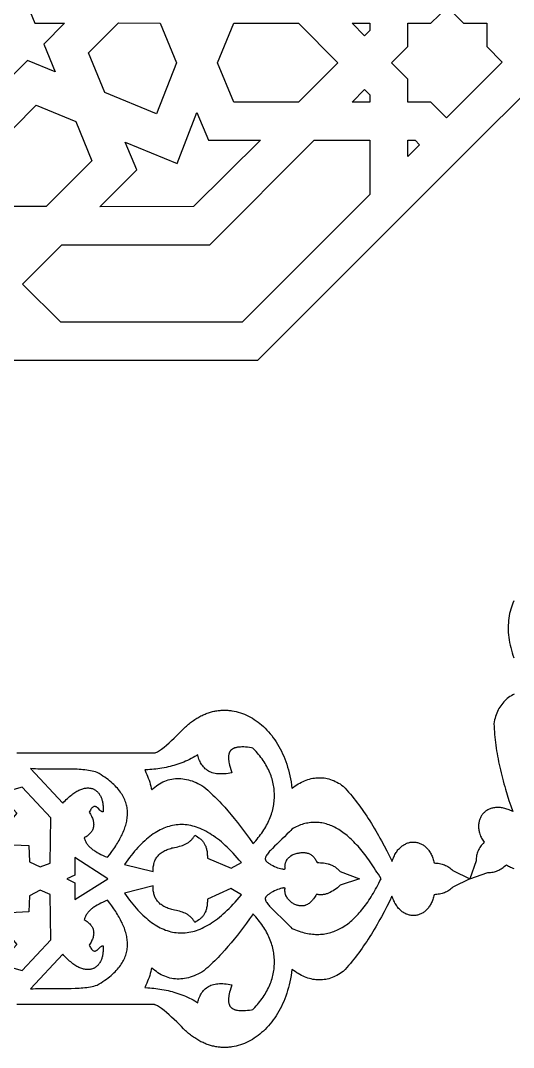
# Model space of a CAD drawing. Extents: x -535 to 1345, y -535 to 535.
# Drawn here: x 21 to 117.2, y -295.4 to -94.8 of the extents above; entities that cross this region are included whole.
import ezdxf

# ---------------------------------------------------------------- set-up
doc = ezdxf.new("R2010")
doc.units = 0
doc.layers.add('LAYER_1', color=18, linetype='CONTINUOUS')
doc.layers.add('LAYER_10', color=174, linetype='CONTINUOUS')

msp = doc.modelspace()

# ---------------------------------------------------------------- linework, layer by layer
at = {"layer": 'LAYER_1'}
for points in [[(23.74, -95.35), (29.55, -95.35), (25.47, -99.43), (27.72, -104.86), (22.3, -102.61), (15.13, -109.79), (15.13, -99.64), (9.7, -97.39), (15.13, -95.14), (15.11, -74.39)], [(107.5, -95.35), (112.01, -95.35), (112.01, -99.87), (115.06, -102.93), (104.17, -113.83), (101.12, -110.78), (96.61, -110.78), (96.61, -106.26), (93.41, -103.07), (96.61, -99.87), (96.61, -95.35), (101.12, -95.35), (104.33, -92.18)], [(48.22, -95.36), (51.41, -103.07), (47.53, -113.08), (37.4, -108.88), (34.21, -101.16), (40.12, -95.25)], [(82.92, -103.07), (75.23, -110.76), (62.61, -110.76), (59.43, -103.07), (62.62, -95.36), (75.22, -95.36)], [(89.19, -96.8), (88.17, -97.82), (85.71, -95.36), (89.19, -95.36)], [(89.19, -109.34), (89.19, -110.78), (85.71, -110.78), (88.17, -108.32)], [(31.73, -114.56), (34.91, -122.25), (25.99, -131.18), (15.12, -131.18), (15.12, -120.28), (24.02, -111.36)], [(57.67, -118.2), (67.85, -118.2), (54.77, -131.18), (36.47, -131.22), (43.67, -124.01), (41.42, -118.57), (51.55, -122.78), (55.42, -112.77)], [(89.19, -128.8), (64.24, -153.75), (28.8, -153.75), (21.36, -146.3), (29.05, -138.61), (57.91, -138.61), (78.29, -118.2), (89.19, -118.2)], [(98.91, -119.08), (96.61, -121.38), (96.61, -118.2), (98.04, -118.2)], [(63.22, -236.82), (63.11, -236.85), (62.99, -236.88), (62.89, -236.91), (62.78, -236.94), (62.69, -236.98), (62.6, -237.01), (62.51, -237.05), (62.43, -237.09), (62.36, -237.14), (62.28, -237.18), (62.22, -237.23), (62.16, -237.28), (62.1, -237.33), (62.04, -237.39), (61.99, -237.44), (61.94, -237.5), (61.9, -237.56), (61.86, -237.63), (61.82, -237.7), (61.78, -237.77), (61.75, -237.84), (61.71, -237.92), (61.69, -238.01), (61.66, -238.1), (61.64, -238.19), (61.62, -238.29), (61.6, -238.39), (61.59, -238.49), (61.58, -238.61), (61.58, -238.72), (61.58, -238.85), (61.58, -238.97), (61.59, -239.1), (61.6, -239.24), (61.61, -239.38), (61.66, -239.68), (61.72, -239.99), (61.8, -240.33), (61.89, -240.68), (62.24, -241.8), (61.13, -241.96), (60.79, -241.99), (60.45, -242.02), (60.13, -242.02), (59.82, -242.02), (59.52, -242), (59.22, -241.96), (58.94, -241.92), (58.67, -241.85), (58.4, -241.77), (58.15, -241.68), (57.91, -241.57), (57.68, -241.45), (57.46, -241.32), (57.25, -241.17), (57.05, -241.01), (56.87, -240.84), (56.7, -240.65), (56.54, -240.46), (56.39, -240.26), (56.25, -240.05), (56.13, -239.82), (56.01, -239.6), (55.91, -239.36), (55.81, -239.12), (55.73, -238.87), (55.65, -238.62), (55.59, -238.36), (55.57, -238.29), (55.38, -238.41), (55.02, -238.62), (54.66, -238.82), (54.29, -239.01), (53.93, -239.2), (53.56, -239.37), (53.19, -239.54), (52.82, -239.69), (52.44, -239.84), (52.06, -239.98), (51.69, -240.11), (51.3, -240.23), (50.92, -240.35), (50.54, -240.46), (50.15, -240.55), (49.76, -240.65), (49.37, -240.73), (48.98, -240.81), (48.58, -240.88), (48.19, -240.95), (47.79, -241), (47.39, -241.05), (46.99, -241.1), (46.59, -241.14), (46.19, -241.17), (45.79, -241.2), (45.38, -241.23), (45.23, -241.23), (45.29, -241.36), (45.46, -241.73), (45.62, -242.1), (45.77, -242.47), (45.91, -242.84), (46.05, -243.22), (46.18, -243.6), (46.29, -243.98), (46.4, -244.37), (46.5, -244.76), (46.58, -245.09), (46.86, -244.84), (47.17, -244.58), (47.49, -244.35), (47.8, -244.13), (48.12, -243.93), (48.45, -243.75), (48.78, -243.58), (49.11, -243.43), (49.45, -243.3), (49.8, -243.19), (50.14, -243.1), (50.49, -243.02), (50.84, -242.96), (51.2, -242.93), (51.56, -242.91), (51.92, -242.9), (52.28, -242.92), (52.64, -242.95), (53.01, -243.01), (53.38, -243.08), (53.75, -243.17), (54.12, -243.27), (54.49, -243.39), (54.86, -243.54), (55.23, -243.69), (55.61, -243.87), (55.99, -244.06), (56.36, -244.27), (56.79, -244.52), (57.18, -244.87), (57.53, -245.18), (57.87, -245.5), (58.21, -245.82), (58.54, -246.14), (58.88, -246.47), (59.21, -246.8), (59.54, -247.14), (59.87, -247.48), (60.19, -247.83), (60.84, -248.53), (61.47, -249.24), (62.09, -249.97), (62.71, -250.72), (63.32, -251.48), (63.92, -252.25), (64.51, -253.04), (65.1, -253.83), (65.67, -254.65), (66.24, -255.47), (66.35, -255.63), (66.36, -255.62), (66.63, -255.34), (66.89, -255.05), (67.15, -254.75), (67.39, -254.46), (67.62, -254.16), (67.85, -253.87), (68.07, -253.57), (68.27, -253.27), (68.47, -252.96), (68.66, -252.66), (68.84, -252.36), (69.01, -252.05), (69.17, -251.74), (69.32, -251.43), (69.46, -251.13), (69.6, -250.82), (69.72, -250.51), (69.84, -250.19), (69.95, -249.88), (70.05, -249.57), (70.14, -249.26), (70.22, -248.94), (70.29, -248.63), (70.35, -248.32), (70.41, -248), (70.45, -247.69), (70.49, -247.37), (70.52, -247.06), (70.54, -246.74), (70.55, -246.43), (70.55, -246.12), (70.54, -245.8), (70.52, -245.49), (70.5, -245.17), (70.47, -244.86), (70.42, -244.55), (70.37, -244.24), (70.31, -243.93), (70.24, -243.62), (70.16, -243.31), (70.08, -243), (69.98, -242.69), (69.88, -242.38), (69.76, -242.08), (69.64, -241.77), (69.51, -241.47), (69.37, -241.16), (69.22, -240.86), (69.06, -240.56), (68.89, -240.26), (68.72, -239.96), (68.53, -239.67), (68.34, -239.37), (68.13, -239.08), (67.92, -238.79), (67.7, -238.5), (67.46, -238.22), (67.22, -237.93), (66.97, -237.65), (66.71, -237.37), (66.44, -237.09), (66.31, -236.96), (66.07, -236.91), (65.65, -236.85), (65.26, -236.8), (64.89, -236.76), (64.54, -236.74), (64.21, -236.74), (63.9, -236.75), (63.61, -236.77), (63.34, -236.8)], [(35.94, -241.72), (35.61, -241.62), (35.27, -241.53), (34.93, -241.45), (34.59, -241.38), (34.24, -241.32), (33.88, -241.27), (33.52, -241.23), (33.15, -241.19), (32.78, -241.16), (32.4, -241.13), (32.02, -241.11), (31.63, -241.09), (30.84, -241.08), (30.03, -241.07), (26.61, -241.09), (25.71, -241.09), (24.79, -241.07), (24.33, -241.05), (23.86, -241.03), (23.39, -241.01), (22.91, -240.98), (29.2, -247.74), (29.43, -247.49), (29.66, -247.25), (29.88, -247.03), (30.11, -246.81), (30.32, -246.61), (30.54, -246.42), (30.75, -246.24), (30.97, -246.07), (31.17, -245.91), (31.38, -245.77), (31.58, -245.63), (31.78, -245.5), (31.98, -245.39), (32.17, -245.28), (32.37, -245.19), (32.55, -245.1), (32.74, -245.02), (32.92, -244.96), (33.1, -244.9), (33.27, -244.85), (33.45, -244.81), (33.61, -244.78), (33.78, -244.76), (33.94, -244.75), (34.1, -244.74), (34.26, -244.75), (34.41, -244.76), (34.55, -244.78), (34.7, -244.81), (34.84, -244.84), (34.98, -244.88), (35.11, -244.93), (35.24, -244.99), (35.36, -245.05), (35.48, -245.13), (35.6, -245.2), (35.71, -245.29), (35.82, -245.38), (35.93, -245.47), (36.03, -245.57), (36.13, -245.68), (36.22, -245.8), (36.31, -245.92), (36.39, -246.04), (36.47, -246.17), (36.54, -246.3), (36.61, -246.44), (36.68, -246.59), (36.74, -246.74), (36.8, -246.89), (36.85, -247.05), (36.9, -247.21), (36.94, -247.37), (36.98, -247.54), (37.01, -247.72), (37.04, -247.89), (37.06, -248.07), (37.08, -248.26), (37.09, -248.44), (37.1, -248.63), (37.1, -248.82), (37.1, -249.01), (37.09, -249.21), (37.07, -249.41), (36.99, -249.4), (36.91, -249.39), (36.83, -249.36), (36.75, -249.32), (36.67, -249.27), (36.6, -249.21), (36.45, -249.08), (36.15, -248.78), (36, -248.64), (35.93, -248.58), (35.85, -248.52), (35.77, -248.46), (35.69, -248.42), (35.61, -248.39), (35.53, -248.37), (35.45, -248.36), (35.37, -248.36), (35.28, -248.38), (35.19, -248.42), (35.1, -248.48), (35, -248.55), (34.9, -248.65), (34.8, -248.77), (34.7, -248.91), (34.59, -249.08), (34.48, -249.28), (34.36, -249.5), (34.49, -249.7), (34.61, -249.9), (34.72, -250.1), (34.82, -250.29), (34.9, -250.48), (34.98, -250.66), (35.05, -250.85), (35.11, -251.03), (35.15, -251.21), (35.19, -251.38), (35.22, -251.56), (35.23, -251.72), (35.24, -251.89), (35.23, -252.05), (35.22, -252.22), (35.19, -252.37), (35.16, -252.53), (35.11, -252.68), (35.06, -252.83), (34.99, -252.98), (34.92, -253.12), (34.83, -253.26), (34.73, -253.4), (34.63, -253.53), (34.51, -253.66), (34.38, -253.79), (34.24, -253.92), (34.1, -254.04), (33.94, -254.16), (33.77, -254.28), (33.59, -254.39), (33.4, -254.5), (33.45, -254.67), (33.51, -254.84), (33.57, -255), (33.64, -255.15), (33.72, -255.3), (33.8, -255.45), (33.89, -255.59), (33.98, -255.72), (34.08, -255.86), (34.19, -255.99), (34.3, -256.12), (34.42, -256.24), (34.54, -256.36), (34.67, -256.48), (34.8, -256.59), (34.94, -256.71), (35.09, -256.82), (35.24, -256.92), (35.4, -257.03), (35.57, -257.13), (35.91, -257.34), (36.28, -257.54), (36.66, -257.73), (37.07, -257.92), (37.5, -258.11), (37.95, -258.3), (38.37, -257.75), (38.78, -257.19), (39.17, -256.64), (39.36, -256.37), (39.54, -256.09), (39.72, -255.82), (39.89, -255.54), (40.05, -255.27), (40.21, -254.99), (40.36, -254.72), (40.51, -254.45), (40.64, -254.18), (40.78, -253.9), (40.9, -253.63), (41.02, -253.36), (41.13, -253.09), (41.24, -252.82), (41.33, -252.55), (41.42, -252.29), (41.5, -252.02), (41.57, -251.75), (41.64, -251.49), (41.69, -251.22), (41.74, -250.95), (41.78, -250.69), (41.81, -250.43), (41.83, -250.16), (41.84, -249.9), (41.84, -249.64), (41.84, -249.38), (41.82, -249.12), (41.79, -248.86), (41.76, -248.6), (41.71, -248.34), (41.65, -248.08), (41.58, -247.83), (41.5, -247.57), (41.41, -247.32), (41.31, -247.06), (41.2, -246.81), (41.07, -246.56), (40.94, -246.31), (40.79, -246.06), (40.63, -245.81), (40.46, -245.56), (40.28, -245.31), (40.08, -245.07), (39.87, -244.82), (39.65, -244.57), (39.42, -244.33), (39.17, -244.09), (38.91, -243.85), (38.63, -243.61), (38.35, -243.37), (38.05, -243.13), (37.73, -242.89), (37.4, -242.65), (37.06, -242.42), (36.7, -242.18), (36.32, -241.95)], [(18.18, -247.43), (20.2, -249.67), (15.18, -255.67), (22.59, -256.01), (22.68, -259.18), (24.77, -260.17), (26.72, -259.42), (26.88, -250.59), (21.29, -244.59), (19.19, -245.15)], [(41.27, -259.69), (46.87, -261.08), (46.86, -260.85), (46.86, -260.61), (46.87, -260.39), (46.89, -260.17), (46.92, -259.95), (46.96, -259.75), (47.01, -259.54), (47.06, -259.35), (47.13, -259.15), (47.2, -258.97), (47.28, -258.79), (47.37, -258.62), (47.47, -258.45), (47.58, -258.29), (47.7, -258.13), (47.83, -257.98), (47.96, -257.83), (48.11, -257.7), (48.26, -257.56), (48.42, -257.43), (48.6, -257.31), (48.78, -257.2), (48.96, -257.09), (49.16, -256.98), (49.37, -256.88), (49.58, -256.79), (49.81, -256.71), (50.04, -256.62), (50.28, -256.55), (50.53, -256.48), (50.79, -256.42), (51.06, -256.36), (51.39, -256.3), (51.7, -256.23), (52.01, -256.15), (52.3, -256.07), (52.59, -255.97), (52.86, -255.87), (53.13, -255.75), (53.26, -255.68), (53.38, -255.62), (53.5, -255.54), (53.62, -255.47), (53.74, -255.39), (53.86, -255.31), (53.97, -255.22), (54.08, -255.13), (54.18, -255.03), (54.29, -254.93), (54.39, -254.83), (54.48, -254.72), (54.58, -254.6), (54.67, -254.48), (54.75, -254.36), (54.84, -254.23), (54.92, -254.09), (55, -253.95), (55.28, -254.12), (55.55, -254.29), (55.81, -254.47), (55.93, -254.57), (56.05, -254.66), (56.16, -254.76), (56.27, -254.87), (56.38, -254.97), (56.48, -255.08), (56.57, -255.2), (56.67, -255.32), (56.75, -255.44), (56.83, -255.57), (56.91, -255.7), (56.98, -255.84), (57.05, -255.99), (57.12, -256.14), (57.17, -256.29), (57.23, -256.46), (57.27, -256.63), (57.31, -256.8), (57.35, -256.99), (57.38, -257.18), (57.41, -257.37), (57.43, -257.58), (57.44, -257.79), (57.45, -258.02), (57.45, -258.25), (57.45, -258.49), (62.08, -260.43), (64.09, -259.32), (63.69, -258.85), (63.3, -258.39), (62.9, -257.95), (62.51, -257.52), (62.12, -257.11), (61.73, -256.72), (61.34, -256.34), (60.95, -255.98), (60.56, -255.63), (60.18, -255.3), (59.8, -254.98), (59.42, -254.68), (59.03, -254.4), (58.66, -254.13), (58.28, -253.88), (57.9, -253.64), (57.53, -253.42), (57.16, -253.21), (56.78, -253.02), (56.41, -252.84), (56.04, -252.68), (55.68, -252.53), (55.31, -252.4), (54.94, -252.29), (54.58, -252.19), (54.22, -252.1), (53.86, -252.03), (53.5, -251.98), (53.14, -251.94), (52.78, -251.91), (52.42, -251.9), (52.07, -251.91), (51.72, -251.93), (51.36, -251.96), (51.01, -252.01), (50.66, -252.08), (50.31, -252.16), (49.96, -252.25), (49.62, -252.36), (49.27, -252.48), (48.93, -252.62), (48.58, -252.77), (48.24, -252.93), (47.9, -253.11), (47.56, -253.31), (47.22, -253.52), (46.88, -253.74), (46.54, -253.98), (46.21, -254.23), (45.87, -254.5), (45.54, -254.78), (45.2, -255.07), (44.87, -255.38), (44.54, -255.7), (44.21, -256.04), (43.88, -256.39), (43.55, -256.76), (43.22, -257.13), (42.89, -257.53), (42.57, -257.93), (42.24, -258.35), (41.92, -258.79), (41.59, -259.23)], [(73.97, -252.78), (73.74, -253.04), (73.5, -253.3), (73, -253.81), (72.5, -254.3), (72, -254.78), (71.03, -255.7), (70.58, -256.13), (70.16, -256.55), (69.96, -256.75), (69.78, -256.94), (69.6, -257.13), (69.44, -257.31), (69.3, -257.49), (69.17, -257.66), (69.06, -257.83), (68.96, -257.99), (68.88, -258.14), (68.82, -258.29), (68.8, -258.36), (68.78, -258.43), (68.77, -258.5), (68.77, -258.56), (68.77, -258.63), (68.77, -258.69), (68.78, -258.75), (68.8, -258.81), (68.82, -258.87), (68.85, -258.92), (68.89, -258.97), (68.93, -259.03), (69.02, -259.13), (69.13, -259.22), (69.24, -259.32), (69.37, -259.42), (69.5, -259.51), (69.64, -259.6), (69.78, -259.69), (69.93, -259.77), (70.24, -259.93), (70.55, -260.08), (70.87, -260.21), (71.18, -260.33), (71.48, -260.43), (71.76, -260.51), (72.01, -260.56), (72.13, -260.58), (72.23, -260.6), (72.33, -260.6), (72.41, -260.61), (72.48, -260.6), (72.54, -260.59), (72.58, -260.57), (72.61, -260.54), (72.62, -260.53), (72.63, -260.51), (72.63, -260.49), (72.62, -260.47), (72.62, -260.32), (72.61, -260.18), (72.62, -260.04), (72.62, -259.91), (72.63, -259.79), (72.65, -259.67), (72.67, -259.56), (72.7, -259.45), (72.73, -259.35), (72.76, -259.25), (72.8, -259.16), (72.84, -259.07), (72.88, -258.98), (72.93, -258.9), (73.02, -258.75), (73.13, -258.61), (73.25, -258.48), (73.37, -258.36), (73.49, -258.25), (73.75, -258.03), (73.99, -257.81), (74.2, -257.74), (74.41, -257.67), (74.62, -257.61), (74.82, -257.55), (75.02, -257.5), (75.22, -257.46), (75.41, -257.43), (75.6, -257.4), (75.78, -257.38), (75.96, -257.37), (76.14, -257.36), (76.31, -257.37), (76.48, -257.38), (76.64, -257.4), (76.8, -257.42), (76.95, -257.46), (77.11, -257.51), (77.25, -257.56), (77.4, -257.62), (77.54, -257.69), (77.67, -257.77), (77.8, -257.87), (77.93, -257.97), (78.05, -258.08), (78.17, -258.2), (78.28, -258.33), (78.39, -258.47), (78.49, -258.62), (78.6, -258.78), (78.69, -258.95), (78.78, -259.13), (78.87, -259.33), (79.21, -259.33), (79.54, -259.35), (79.85, -259.37), (80.16, -259.4), (80.46, -259.44), (80.75, -259.5), (81.04, -259.57), (81.18, -259.61), (81.32, -259.65), (81.45, -259.7), (81.59, -259.75), (81.73, -259.81), (81.86, -259.87), (81.99, -259.94), (82.12, -260.01), (82.26, -260.09), (82.39, -260.18), (82.52, -260.27), (82.64, -260.36), (82.77, -260.47), (82.9, -260.58), (83.03, -260.69), (83.16, -260.82), (83.29, -260.95), (83.42, -261.09), (87.18, -262.5), (83.41, -263.77), (83.14, -264.01), (82.86, -264.24), (82.58, -264.45), (82.3, -264.65), (82.01, -264.84), (81.71, -265.01), (81.42, -265.16), (81.27, -265.23), (81.13, -265.29), (80.98, -265.35), (80.83, -265.41), (80.68, -265.46), (80.54, -265.5), (80.39, -265.54), (80.25, -265.57), (80.1, -265.59), (79.96, -265.61), (79.81, -265.63), (79.67, -265.63), (79.53, -265.63), (79.39, -265.62), (79.25, -265.61), (79.11, -265.58), (78.98, -265.55), (78.84, -265.52), (78.8, -265.54), (78.75, -265.59), (78.69, -265.65), (78.64, -265.73), (78.35, -266.14), (78.17, -266.4), (78.07, -266.53), (77.96, -266.66), (77.85, -266.79), (77.73, -266.93), (77.6, -267.06), (77.47, -267.18), (77.32, -267.3), (77.17, -267.41), (77.01, -267.51), (76.83, -267.59), (76.65, -267.67), (76.56, -267.7), (76.46, -267.73), (76.36, -267.76), (76.26, -267.78), (76.16, -267.79), (76.05, -267.8), (75.94, -267.81), (75.83, -267.81), (75.72, -267.81), (75.6, -267.8), (75.48, -267.79), (75.36, -267.77), (75.23, -267.74), (75.1, -267.71), (74.97, -267.67), (74.84, -267.62), (74.7, -267.57), (74.56, -267.51), (74.42, -267.44), (74.27, -267.37), (74.12, -267.29), (73.97, -267.2), (73.7, -266.92), (73.44, -266.66), (73.31, -266.53), (73.19, -266.39), (73.08, -266.25), (72.97, -266.11), (72.88, -265.95), (72.8, -265.78), (72.76, -265.69), (72.73, -265.6), (72.7, -265.5), (72.67, -265.4), (72.65, -265.3), (72.63, -265.19), (72.62, -265.07), (72.61, -264.95), (72.61, -264.83), (72.61, -264.7), (72.61, -264.56), (72.62, -264.42), (72.63, -264.38), (72.62, -264.36), (72.61, -264.34), (72.58, -264.32), (72.54, -264.3), (72.48, -264.29), (72.41, -264.29), (72.33, -264.29), (72.23, -264.31), (72.01, -264.35), (71.76, -264.41), (71.48, -264.5), (71.18, -264.61), (70.87, -264.73), (70.55, -264.88), (70.24, -265.03), (69.93, -265.2), (69.78, -265.29), (69.64, -265.38), (69.5, -265.47), (69.37, -265.57), (69.24, -265.66), (69.13, -265.76), (69.02, -265.86), (68.93, -265.96), (68.89, -266.01), (68.85, -266.07), (68.82, -266.12), (68.8, -266.18), (68.78, -266.24), (68.77, -266.3), (68.77, -266.36), (68.77, -266.42), (68.77, -266.49), (68.78, -266.56), (68.8, -266.63), (68.82, -266.7), (68.88, -266.85), (68.96, -267), (69.06, -267.16), (69.17, -267.32), (69.3, -267.5), (69.44, -267.67), (69.6, -267.86), (69.78, -268.05), (69.96, -268.24), (70.16, -268.44), (70.58, -268.85), (71.03, -269.29), (72, -270.2), (72.5, -270.68), (73, -271.18), (73.5, -271.69), (73.74, -271.94), (73.97, -272.2), (74.32, -272.35), (74.66, -272.49), (75.01, -272.62), (75.35, -272.74), (75.68, -272.85), (76.02, -272.95), (76.35, -273.03), (76.68, -273.11), (77, -273.18), (77.32, -273.23), (77.64, -273.28), (77.96, -273.31), (78.28, -273.34), (78.59, -273.35), (78.9, -273.36), (79.21, -273.36), (79.52, -273.34), (79.82, -273.32), (80.12, -273.29), (80.42, -273.24), (80.71, -273.19), (81.01, -273.13), (81.3, -273.05), (81.58, -272.97), (81.87, -272.88), (82.15, -272.78), (82.44, -272.67), (82.72, -272.55), (82.99, -272.42), (83.27, -272.29), (83.54, -272.14), (83.81, -271.98), (84.08, -271.82), (84.34, -271.65), (84.61, -271.46), (84.87, -271.27), (85.13, -271.07), (85.38, -270.86), (85.64, -270.64), (85.89, -270.42), (86.14, -270.18), (86.39, -269.94), (86.64, -269.68), (86.88, -269.42), (87.12, -269.15), (87.36, -268.88), (87.6, -268.59), (87.84, -268.3), (88.07, -267.99), (88.31, -267.68), (88.54, -267.36), (88.77, -267.04), (88.99, -266.7), (89.22, -266.36), (89.44, -266.01), (89.66, -265.65), (89.88, -265.28), (90.1, -264.91), (90.32, -264.52), (90.53, -264.13), (90.74, -263.74), (90.96, -263.33), (91.16, -262.92), (91.37, -262.5), (91.11, -262.06), (90.85, -261.62), (90.58, -261.19), (90.32, -260.78), (90.06, -260.37), (89.79, -259.97), (89.53, -259.57), (89.26, -259.19), (89, -258.82), (88.74, -258.45), (88.47, -258.1), (88.21, -257.75), (87.94, -257.41), (87.68, -257.08), (87.41, -256.76), (87.14, -256.45), (86.88, -256.15), (86.61, -255.85), (86.34, -255.57), (86.08, -255.3), (85.81, -255.03), (85.54, -254.78), (85.27, -254.53), (85, -254.29), (84.74, -254.06), (84.47, -253.84), (84.2, -253.63), (83.93, -253.44), (83.66, -253.24), (83.39, -253.06), (83.12, -252.89), (82.85, -252.73), (82.58, -252.58), (82.3, -252.44), (82.03, -252.3), (81.76, -252.18), (81.49, -252.07), (81.21, -251.96), (80.94, -251.87), (80.67, -251.78), (80.39, -251.71), (80.12, -251.65), (79.84, -251.59), (79.57, -251.55), (79.29, -251.51), (79.02, -251.49), (78.74, -251.47), (78.46, -251.47), (78.19, -251.47), (77.91, -251.49), (77.63, -251.51), (77.35, -251.55), (77.07, -251.6), (76.79, -251.65), (76.51, -251.72), (76.23, -251.79), (75.95, -251.88), (75.67, -251.98), (75.39, -252.09), (75.11, -252.21), (74.82, -252.33), (74.54, -252.47), (74.26, -252.62)], [(31.58, -258.32), (31.59, -261.82), (29.97, -262.5), (31.57, -263.29), (31.57, -266.53), (38, -262.5)], [(22.68, -265.8), (22.59, -268.98), (15.18, -269.32), (20.2, -275.32), (18.18, -277.56), (19.19, -279.84), (21.29, -280.4), (26.88, -274.4), (26.71, -265.55), (24.77, -264.73)], [(46.87, -263.9), (41.27, -265.29), (41.59, -265.76), (41.92, -266.2), (42.24, -266.64), (42.57, -267.06), (42.89, -267.46), (43.22, -267.85), (43.55, -268.23), (43.88, -268.6), (44.21, -268.95), (44.54, -269.28), (44.87, -269.61), (45.2, -269.91), (45.54, -270.21), (45.87, -270.49), (46.21, -270.76), (46.54, -271.01), (46.88, -271.25), (47.22, -271.47), (47.56, -271.68), (47.9, -271.87), (48.24, -272.05), (48.58, -272.22), (48.93, -272.37), (49.27, -272.51), (49.62, -272.63), (49.96, -272.74), (50.31, -272.83), (50.66, -272.91), (51.01, -272.97), (51.36, -273.02), (51.72, -273.06), (52.07, -273.08), (52.42, -273.08), (52.78, -273.07), (53.14, -273.05), (53.5, -273.01), (53.86, -272.95), (54.22, -272.88), (54.58, -272.8), (54.94, -272.7), (55.31, -272.58), (55.68, -272.45), (56.04, -272.31), (56.41, -272.15), (56.78, -271.97), (57.16, -271.78), (57.53, -271.57), (57.9, -271.35), (58.28, -271.11), (58.66, -270.86), (59.03, -270.59), (59.42, -270.31), (59.8, -270.01), (60.18, -269.69), (60.56, -269.36), (60.95, -269.01), (61.34, -268.65), (61.73, -268.27), (62.12, -267.88), (62.51, -267.47), (62.9, -267.04), (63.3, -266.6), (63.69, -266.14), (64.09, -265.66), (62.06, -264.38), (57.45, -266.5), (57.45, -266.74), (57.45, -266.97), (57.44, -267.19), (57.43, -267.41), (57.41, -267.61), (57.38, -267.81), (57.35, -268), (57.31, -268.19), (57.27, -268.36), (57.23, -268.53), (57.17, -268.69), (57.12, -268.85), (57.05, -269), (56.98, -269.14), (56.91, -269.28), (56.83, -269.42), (56.75, -269.55), (56.67, -269.67), (56.57, -269.79), (56.48, -269.9), (56.38, -270.01), (56.27, -270.12), (56.16, -270.22), (56.05, -270.33), (55.93, -270.42), (55.81, -270.52), (55.55, -270.7), (55.28, -270.87), (55, -271.04), (54.92, -270.9), (54.84, -270.76), (54.75, -270.63), (54.67, -270.5), (54.58, -270.38), (54.48, -270.27), (54.39, -270.16), (54.29, -270.05), (54.18, -269.95), (54.08, -269.86), (53.97, -269.77), (53.86, -269.68), (53.74, -269.6), (53.62, -269.52), (53.5, -269.44), (53.38, -269.37), (53.26, -269.3), (53.13, -269.24), (52.86, -269.12), (52.59, -269.01), (52.3, -268.92), (52.01, -268.83), (51.7, -268.76), (51.39, -268.69), (51.06, -268.63), (50.79, -268.57), (50.53, -268.51), (50.28, -268.44), (50.04, -268.36), (49.81, -268.28), (49.58, -268.2), (49.37, -268.1), (49.16, -268), (48.96, -267.9), (48.78, -267.79), (48.6, -267.67), (48.42, -267.55), (48.26, -267.43), (48.11, -267.29), (47.96, -267.15), (47.83, -267.01), (47.7, -266.86), (47.58, -266.7), (47.47, -266.54), (47.37, -266.37), (47.28, -266.2), (47.2, -266.02), (47.13, -265.83), (47.06, -265.64), (47.01, -265.44), (46.96, -265.24), (46.92, -265.03), (46.89, -264.82), (46.87, -264.6), (46.86, -264.37), (46.86, -264.14)], [(29.2, -277.25), (22.91, -284.01), (23.39, -283.98), (23.86, -283.95), (24.33, -283.93), (24.79, -283.92), (25.71, -283.9), (26.61, -283.9), (30.03, -283.92), (30.84, -283.91), (31.63, -283.89), (32.02, -283.88), (32.4, -283.86), (32.78, -283.83), (33.15, -283.8), (33.52, -283.76), (33.88, -283.72), (34.24, -283.66), (34.59, -283.6), (34.93, -283.53), (35.27, -283.46), (35.61, -283.37), (35.94, -283.27), (36.32, -283.04), (36.7, -282.8), (37.06, -282.57), (37.4, -282.33), (37.73, -282.1), (38.05, -281.86), (38.35, -281.62), (38.63, -281.38), (38.91, -281.14), (39.17, -280.9), (39.42, -280.66), (39.65, -280.41), (39.87, -280.17), (40.08, -279.92), (40.28, -279.68), (40.46, -279.43), (40.63, -279.18), (40.79, -278.93), (40.94, -278.68), (41.07, -278.43), (41.2, -278.18), (41.31, -277.92), (41.41, -277.67), (41.5, -277.41), (41.58, -277.16), (41.65, -276.9), (41.71, -276.65), (41.76, -276.39), (41.79, -276.13), (41.82, -275.87), (41.84, -275.61), (41.84, -275.35), (41.84, -275.09), (41.83, -274.82), (41.81, -274.56), (41.78, -274.3), (41.74, -274.03), (41.69, -273.77), (41.64, -273.5), (41.57, -273.24), (41.5, -272.97), (41.42, -272.7), (41.33, -272.43), (41.24, -272.16), (41.13, -271.89), (41.02, -271.62), (40.9, -271.35), (40.78, -271.08), (40.64, -270.81), (40.51, -270.54), (40.36, -270.27), (40.21, -269.99), (40.05, -269.72), (39.89, -269.45), (39.72, -269.17), (39.54, -268.9), (39.36, -268.62), (39.17, -268.35), (38.78, -267.79), (38.37, -267.24), (37.95, -266.68), (37.5, -266.87), (37.07, -267.07), (36.66, -267.26), (36.28, -267.45), (35.91, -267.65), (35.57, -267.85), (35.4, -267.96), (35.24, -268.06), (35.09, -268.17), (34.94, -268.28), (34.8, -268.39), (34.67, -268.51), (34.54, -268.63), (34.42, -268.75), (34.3, -268.87), (34.19, -269), (34.08, -269.13), (33.98, -269.26), (33.89, -269.4), (33.8, -269.54), (33.72, -269.69), (33.64, -269.84), (33.57, -269.99), (33.51, -270.15), (33.45, -270.31), (33.4, -270.48), (33.59, -270.59), (33.77, -270.71), (33.94, -270.83), (34.1, -270.95), (34.24, -271.07), (34.38, -271.2), (34.51, -271.32), (34.63, -271.46), (34.73, -271.59), (34.83, -271.73), (34.92, -271.87), (34.99, -272.01), (35.06, -272.16), (35.11, -272.31), (35.16, -272.46), (35.19, -272.61), (35.22, -272.77), (35.23, -272.93), (35.24, -273.1), (35.23, -273.26), (35.22, -273.43), (35.19, -273.6), (35.15, -273.78), (35.11, -273.96), (35.05, -274.14), (34.98, -274.32), (34.9, -274.51), (34.82, -274.7), (34.72, -274.89), (34.61, -275.09), (34.49, -275.29), (34.36, -275.49), (34.48, -275.71), (34.59, -275.9), (34.7, -276.07), (34.8, -276.22), (34.9, -276.34), (35, -276.43), (35.1, -276.51), (35.19, -276.57), (35.28, -276.6), (35.37, -276.62), (35.45, -276.63), (35.53, -276.62), (35.61, -276.6), (35.69, -276.57), (35.77, -276.52), (35.85, -276.47), (35.93, -276.41), (36, -276.35), (36.15, -276.2), (36.45, -275.91), (36.6, -275.78), (36.67, -275.72), (36.75, -275.67), (36.83, -275.63), (36.91, -275.6), (36.99, -275.58), (37.07, -275.58), (37.09, -275.78), (37.1, -275.97), (37.1, -276.17), (37.1, -276.36), (37.09, -276.55), (37.08, -276.73), (37.06, -276.91), (37.04, -277.09), (37.01, -277.27), (36.98, -277.44), (36.94, -277.61), (36.9, -277.78), (36.85, -277.94), (36.8, -278.1), (36.74, -278.25), (36.68, -278.4), (36.61, -278.54), (36.54, -278.68), (36.47, -278.82), (36.39, -278.95), (36.31, -279.07), (36.22, -279.19), (36.13, -279.3), (36.03, -279.41), (35.93, -279.52), (35.82, -279.61), (35.71, -279.7), (35.6, -279.78), (35.48, -279.86), (35.36, -279.93), (35.24, -280), (35.11, -280.05), (34.98, -280.1), (34.84, -280.15), (34.7, -280.18), (34.55, -280.21), (34.41, -280.23), (34.26, -280.24), (34.1, -280.24), (33.94, -280.24), (33.78, -280.23), (33.61, -280.2), (33.45, -280.17), (33.27, -280.14), (33.1, -280.09), (32.92, -280.03), (32.74, -279.96), (32.55, -279.89), (32.37, -279.8), (32.17, -279.71), (31.98, -279.6), (31.78, -279.48), (31.58, -279.36), (31.38, -279.22), (31.17, -279.08), (30.97, -278.92), (30.75, -278.75), (30.54, -278.57), (30.32, -278.38), (30.11, -278.17), (29.88, -277.96), (29.66, -277.73), (29.43, -277.5)], [(55.38, -286.58), (55.57, -286.7), (55.59, -286.63), (55.65, -286.37), (55.73, -286.12), (55.81, -285.87), (55.91, -285.63), (56.01, -285.39), (56.13, -285.16), (56.25, -284.94), (56.39, -284.73), (56.54, -284.53), (56.7, -284.33), (56.87, -284.15), (57.05, -283.98), (57.25, -283.82), (57.46, -283.67), (57.68, -283.53), (57.91, -283.41), (58.15, -283.31), (58.4, -283.21), (58.67, -283.14), (58.94, -283.07), (59.22, -283.02), (59.52, -282.99), (59.82, -282.97), (60.13, -282.96), (60.45, -282.97), (60.79, -282.99), (61.13, -283.03), (62.24, -283.19), (61.89, -284.31), (61.8, -284.66), (61.72, -284.99), (61.66, -285.31), (61.61, -285.61), (61.6, -285.75), (61.59, -285.88), (61.58, -286.01), (61.58, -286.14), (61.58, -286.26), (61.58, -286.38), (61.59, -286.49), (61.6, -286.6), (61.62, -286.7), (61.64, -286.8), (61.66, -286.89), (61.69, -286.98), (61.71, -287.06), (61.75, -287.14), (61.78, -287.22), (61.82, -287.29), (61.86, -287.36), (61.9, -287.42), (61.94, -287.48), (61.99, -287.54), (62.04, -287.6), (62.1, -287.65), (62.16, -287.71), (62.22, -287.76), (62.28, -287.8), (62.36, -287.85), (62.43, -287.89), (62.51, -287.93), (62.6, -287.97), (62.69, -288.01), (62.78, -288.05), (62.89, -288.08), (62.99, -288.11), (63.11, -288.14), (63.22, -288.16), (63.34, -288.18), (63.61, -288.22), (63.9, -288.24), (64.21, -288.25), (64.54, -288.24), (64.89, -288.22), (65.26, -288.19), (65.65, -288.14), (66.07, -288.08), (66.31, -288.03), (66.44, -287.9), (66.71, -287.62), (66.97, -287.34), (67.22, -287.06), (67.46, -286.77), (67.7, -286.48), (67.92, -286.2), (68.13, -285.91), (68.34, -285.61), (68.53, -285.32), (68.72, -285.02), (68.89, -284.73), (69.06, -284.43), (69.22, -284.13), (69.37, -283.82), (69.51, -283.52), (69.64, -283.22), (69.76, -282.91), (69.88, -282.61), (69.98, -282.3), (70.08, -281.99), (70.16, -281.68), (70.24, -281.37), (70.31, -281.06), (70.37, -280.75), (70.42, -280.44), (70.47, -280.13), (70.5, -279.81), (70.52, -279.5), (70.54, -279.19), (70.55, -278.87), (70.55, -278.56), (70.54, -278.24), (70.52, -277.93), (70.49, -277.62), (70.45, -277.3), (70.41, -276.99), (70.35, -276.67), (70.29, -276.36), (70.22, -276.04), (70.14, -275.73), (70.05, -275.42), (69.95, -275.11), (69.84, -274.79), (69.72, -274.48), (69.6, -274.17), (69.46, -273.86), (69.32, -273.55), (69.17, -273.24), (69.01, -272.94), (68.84, -272.63), (68.66, -272.33), (68.47, -272.02), (68.27, -271.72), (68.07, -271.42), (67.85, -271.12), (67.62, -270.82), (67.39, -270.53), (67.15, -270.23), (66.89, -269.94), (66.63, -269.65), (66.36, -269.36), (66.35, -269.35), (66.24, -269.52), (65.67, -270.34), (65.1, -271.15), (64.51, -271.95), (63.92, -272.74), (63.32, -273.51), (62.71, -274.27), (62.09, -275.01), (61.47, -275.74), (60.84, -276.46), (60.19, -277.16), (59.87, -277.51), (59.54, -277.85), (59.21, -278.18), (58.88, -278.52), (58.54, -278.85), (58.21, -279.17), (57.87, -279.49), (57.53, -279.81), (57.18, -280.12), (56.79, -280.47), (56.36, -280.72), (55.99, -280.93), (55.61, -281.12), (55.23, -281.29), (54.86, -281.45), (54.49, -281.59), (54.12, -281.72), (53.75, -281.82), (53.38, -281.91), (53.01, -281.98), (52.64, -282.03), (52.28, -282.07), (51.92, -282.08), (51.56, -282.08), (51.2, -282.06), (50.84, -282.02), (50.49, -281.97), (50.14, -281.89), (49.8, -281.8), (49.45, -281.68), (49.11, -281.55), (48.78, -281.41), (48.45, -281.24), (48.12, -281.06), (47.8, -280.86), (47.49, -280.64), (47.17, -280.4), (46.86, -280.15), (46.58, -279.9), (46.5, -280.23), (46.4, -280.62), (46.29, -281.01), (46.18, -281.39), (46.05, -281.77), (45.91, -282.15), (45.77, -282.52), (45.62, -282.89), (45.46, -283.26), (45.29, -283.63), (45.23, -283.75), (45.38, -283.76), (45.79, -283.78), (46.19, -283.81), (46.59, -283.85), (46.99, -283.89), (47.39, -283.93), (47.79, -283.98), (48.19, -284.04), (48.58, -284.11), (48.98, -284.18), (49.37, -284.26), (49.76, -284.34), (50.15, -284.43), (50.54, -284.53), (50.92, -284.64), (51.3, -284.75), (51.69, -284.88), (52.06, -285.01), (52.44, -285.15), (52.82, -285.29), (53.19, -285.45), (53.56, -285.62), (53.93, -285.79), (54.29, -285.97), (54.66, -286.16), (55.02, -286.37)]]:
    msp.add_lwpolyline(points, close=True, dxfattribs=at)
at = {"layer": 'LAYER_10'}
msp.add_lwpolyline([(-162.5, 68.65), (-162.5, -65.97), (-67.31, -161.16), (67.31, -161.16), (162.5, -65.97), (162.5, 68.65), (67.31, 163.84), (-67.31, 163.84)], close=True, dxfattribs=at)
for points in [[(117.31, -208.22), (117.13, -208.62), (116.98, -209.01), (116.83, -209.42), (116.71, -209.84), (116.59, -210.26), (116.49, -210.69), (116.41, -211.13), (116.34, -211.58), (116.29, -212.03), (116.25, -212.49), (116.22, -212.95), (116.21, -213.42), (116.22, -213.9), (116.24, -214.37), (116.28, -214.86), (116.33, -215.35), (116.4, -215.84), (116.49, -216.33), (116.59, -216.83), (116.7, -217.33), (116.83, -217.83), (116.98, -218.33), (117.15, -218.84), (117.33, -219.35)], [(117.4, -226.41), (117.11, -226.56), (116.83, -226.73), (116.56, -226.91), (116.29, -227.09), (116.04, -227.29), (115.8, -227.5), (115.57, -227.71), (115.35, -227.94), (115.14, -228.18), (114.95, -228.43), (114.76, -228.68), (114.58, -228.95), (114.41, -229.23), (114.26, -229.52), (114.11, -229.82), (113.98, -230.13), (113.86, -230.45), (113.75, -230.78), (113.65, -231.12), (113.56, -231.47), (113.49, -231.83), (113.43, -232.2), (113.45, -232.72), (113.47, -233.25), (113.51, -233.78), (113.55, -234.3), (113.6, -234.83), (113.66, -235.36), (113.72, -235.89), (113.79, -236.42), (113.86, -236.95), (113.94, -237.48), (114.03, -238.02), (114.13, -238.55), (114.23, -239.09), (114.33, -239.62), (114.45, -240.16), (114.56, -240.69), (114.69, -241.23), (114.82, -241.77), (114.95, -242.31), (115.09, -242.85), (115.23, -243.38), (115.38, -243.93), (115.53, -244.47), (115.69, -245.01), (116.02, -246.09), (116.37, -247.18), (116.73, -248.27), (117.11, -249.36), (116.87, -249.24), (116.64, -249.13), (116.41, -249.03), (116.19, -248.95), (115.97, -248.87), (115.75, -248.8), (115.53, -248.74), (115.31, -248.69), (115.1, -248.65), (114.89, -248.61), (114.69, -248.59), (114.49, -248.57), (114.29, -248.56), (114.09, -248.56), (113.9, -248.57), (113.71, -248.59), (113.53, -248.61), (113.35, -248.64), (113.18, -248.68), (113, -248.72), (112.84, -248.77), (112.68, -248.83), (112.52, -248.89), (112.37, -248.96), (112.22, -249.04), (112.07, -249.13), (111.94, -249.22), (111.8, -249.31), (111.68, -249.41), (111.56, -249.52), (111.44, -249.63), (111.33, -249.75), (111.22, -249.87), (111.13, -250), (111.03, -250.13), (110.95, -250.27), (110.87, -250.41), (110.79, -250.56), (110.72, -250.71), (110.66, -250.86), (110.61, -251.02), (110.56, -251.18), (110.52, -251.34), (110.49, -251.51), (110.46, -251.69), (110.44, -251.86), (110.43, -252.04), (110.43, -252.22), (110.43, -252.4), (110.44, -252.59), (110.46, -252.78), (110.49, -252.97), (110.53, -253.16), (110.57, -253.35), (110.62, -253.55), (110.68, -253.75), (110.75, -253.94), (110.83, -254.14), (110.92, -254.35), (111.01, -254.55), (111.12, -254.75), (111.23, -254.96), (111.36, -255.16), (111.49, -255.36), (111.3, -255.58), (111.12, -255.78), (110.96, -255.99), (110.81, -256.2), (110.67, -256.41), (110.54, -256.62), (110.43, -256.83), (110.33, -257.05), (110.24, -257.27), (110.16, -257.49), (110.1, -257.73), (110.04, -257.96), (110, -258.21), (109.97, -258.47), (109.95, -258.73), (109.94, -259.01), (108.73, -262.5), (112.22, -261.29), (112.5, -261.28), (112.76, -261.26), (113.02, -261.23), (113.27, -261.19), (113.51, -261.13), (113.74, -261.07), (113.96, -260.99), (114.18, -260.9), (114.4, -260.8), (114.61, -260.69), (114.82, -260.56), (115.03, -260.42), (115.24, -260.27), (115.45, -260.11), (115.66, -259.93), (115.87, -259.74), (116.07, -259.87), (116.28, -260), (116.48, -260.11), (116.68, -260.22), (116.88, -260.31), (117.09, -260.4), (117.29, -260.48)], [(20.22, -237.92), (47.09, -237.92), (47.09, -237.92), (47.15, -237.91), (47.21, -237.9), (47.27, -237.89), (47.41, -237.84), (47.56, -237.77), (47.73, -237.68), (47.91, -237.57), (48.11, -237.44), (48.31, -237.3), (48.52, -237.14), (48.75, -236.96), (48.98, -236.78), (49.46, -236.37), (49.96, -235.94), (50.47, -235.48), (50.97, -235.01), (51.47, -234.53), (51.94, -234.07), (52.39, -233.62), (52.81, -233.21), (53, -233.02), (53.19, -232.83), (53.38, -232.65), (53.58, -232.48), (53.77, -232.31), (53.97, -232.15), (54.17, -231.99), (54.37, -231.83), (54.57, -231.69), (54.77, -231.54), (54.97, -231.4), (55.17, -231.27), (55.37, -231.14), (55.58, -231.02), (55.78, -230.9), (55.99, -230.79), (56.19, -230.68), (56.4, -230.58), (56.6, -230.49), (56.81, -230.39), (57.02, -230.31), (57.23, -230.22), (57.44, -230.15), (57.64, -230.07), (57.85, -230), (58.06, -229.94), (58.27, -229.88), (58.48, -229.83), (58.69, -229.78), (58.9, -229.74), (59.11, -229.7), (59.32, -229.66), (59.53, -229.63), (59.74, -229.61), (59.95, -229.59), (60.16, -229.57), (60.38, -229.56), (60.58, -229.55), (60.79, -229.55), (61, -229.55), (61.21, -229.56), (61.42, -229.57), (61.63, -229.59), (61.84, -229.61), (62.05, -229.63), (62.25, -229.66), (62.67, -229.73), (63.08, -229.82), (63.48, -229.92), (63.89, -230.05), (64.29, -230.18), (64.69, -230.34), (65.08, -230.51), (65.47, -230.7), (65.86, -230.9), (66.24, -231.12), (66.61, -231.36), (66.98, -231.61), (67.34, -231.87), (67.7, -232.16), (68.05, -232.45), (68.4, -232.76), (68.74, -233.09), (69.07, -233.43), (69.39, -233.78), (69.71, -234.15), (70.01, -234.53), (70.31, -234.93), (70.6, -235.34), (70.88, -235.76), (71.15, -236.19), (71.42, -236.64), (71.67, -237.1), (71.91, -237.58), (72.14, -238.07), (72.36, -238.56), (72.57, -239.07), (72.77, -239.6), (72.95, -240.13), (73.12, -240.68), (73.29, -241.24), (73.43, -241.8), (73.57, -242.38), (73.69, -242.97), (73.8, -243.58), (73.89, -244.19), (73.97, -244.81), (74.28, -244.58), (74.59, -244.36), (74.9, -244.16), (75.21, -243.97), (75.52, -243.79), (75.83, -243.62), (76.14, -243.47), (76.45, -243.34), (76.77, -243.21), (77.08, -243.11), (77.4, -243.01), (77.71, -242.93), (78.03, -242.86), (78.35, -242.81), (78.66, -242.77), (78.98, -242.75), (79.29, -242.74), (79.61, -242.75), (79.93, -242.76), (80.24, -242.8), (80.56, -242.85), (80.87, -242.91), (81.19, -242.99), (81.5, -243.09), (81.82, -243.2), (82.13, -243.32), (82.44, -243.46), (82.75, -243.62), (83.06, -243.79), (83.37, -243.97), (83.68, -244.18), (83.98, -244.39), (84.34, -244.78), (84.69, -245.17), (85.04, -245.57), (85.38, -245.97), (85.72, -246.38), (86.06, -246.79), (86.39, -247.21), (86.72, -247.63), (87.04, -248.06), (87.36, -248.5), (87.67, -248.94), (87.98, -249.38), (88.29, -249.83), (88.59, -250.28), (88.89, -250.74), (89.19, -251.2), (89.48, -251.67), (89.77, -252.14), (90.06, -252.62), (90.34, -253.1), (90.62, -253.58), (90.89, -254.07), (91.17, -254.56), (91.44, -255.05), (91.97, -256.05), (92.5, -257.06), (93.01, -258.09), (93.52, -259.13), (93.6, -258.88), (93.68, -258.64), (93.78, -258.41), (93.87, -258.19), (93.98, -257.98), (94.08, -257.77), (94.2, -257.58), (94.31, -257.39), (94.43, -257.21), (94.55, -257.04), (94.68, -256.87), (94.81, -256.72), (94.95, -256.57), (95.09, -256.44), (95.23, -256.31), (95.37, -256.18), (95.51, -256.07), (95.66, -255.96), (95.81, -255.87), (95.97, -255.78), (96.12, -255.7), (96.28, -255.62), (96.43, -255.56), (96.59, -255.5), (96.75, -255.45), (96.91, -255.41), (97.07, -255.37), (97.23, -255.35), (97.39, -255.33), (97.56, -255.32), (97.72, -255.32), (97.88, -255.32), (98.04, -255.33), (98.2, -255.35), (98.36, -255.38), (98.52, -255.42), (98.67, -255.46), (98.83, -255.51), (98.98, -255.57), (99.13, -255.64), (99.28, -255.71), (99.43, -255.79), (99.58, -255.88), (99.72, -255.97), (99.86, -256.08), (100, -256.19), (100.13, -256.31), (100.26, -256.43), (100.39, -256.56), (100.51, -256.7), (100.63, -256.85), (100.74, -257), (100.86, -257.16), (100.96, -257.33), (101.06, -257.51), (101.16, -257.69), (101.25, -257.88), (101.34, -258.08), (101.42, -258.28), (101.49, -258.49), (101.56, -258.71), (101.63, -258.93), (101.68, -259.17), (101.73, -259.4), (102.02, -259.42), (102.29, -259.44), (102.55, -259.47), (102.81, -259.51), (103.05, -259.56), (103.29, -259.62), (103.52, -259.69), (103.75, -259.78), (103.96, -259.87), (104.18, -259.97), (104.39, -260.09), (104.6, -260.22), (104.8, -260.37), (105, -260.52), (105.2, -260.7), (105.41, -260.89), (108.73, -262.5), (105.41, -264.11), (105.2, -264.3), (105, -264.48), (104.8, -264.63), (104.59, -264.78), (104.39, -264.91), (104.18, -265.03), (103.96, -265.13), (103.75, -265.22), (103.52, -265.31), (103.29, -265.38), (103.05, -265.44), (102.81, -265.49), (102.55, -265.53), (102.29, -265.56), (102.02, -265.58), (101.73, -265.6), (101.68, -265.83), (101.63, -266.07), (101.56, -266.29), (101.49, -266.51), (101.42, -266.72), (101.34, -266.92), (101.25, -267.12), (101.16, -267.31), (101.06, -267.49), (100.96, -267.67), (100.86, -267.84), (100.74, -268), (100.63, -268.15), (100.51, -268.3), (100.39, -268.44), (100.26, -268.57), (100.13, -268.69), (100, -268.81), (99.86, -268.92), (99.72, -269.03), (99.58, -269.12), (99.43, -269.21), (99.28, -269.29), (99.13, -269.36), (98.98, -269.43), (98.83, -269.49), (98.67, -269.54), (98.52, -269.58), (98.36, -269.62), (98.2, -269.65), (98.04, -269.67), (97.88, -269.68), (97.72, -269.68), (97.56, -269.68), (97.39, -269.67), (97.23, -269.65), (97.07, -269.63), (96.91, -269.59), (96.75, -269.55), (96.59, -269.5), (96.43, -269.44), (96.27, -269.38), (96.12, -269.3), (95.97, -269.22), (95.81, -269.13), (95.66, -269.04), (95.51, -268.93), (95.37, -268.82), (95.23, -268.69), (95.09, -268.56), (94.95, -268.43), (94.81, -268.28), (94.68, -268.13), (94.55, -267.96), (94.43, -267.79), (94.31, -267.61), (94.2, -267.42), (94.08, -267.23), (93.98, -267.02), (93.87, -266.81), (93.78, -266.59), (93.68, -266.36), (93.6, -266.12), (93.51, -265.87), (93.01, -266.91), (92.5, -267.94), (91.97, -268.95), (91.44, -269.95), (91.17, -270.44), (90.89, -270.93), (90.62, -271.42), (90.34, -271.9), (90.05, -272.38), (89.77, -272.86), (89.48, -273.33), (89.19, -273.8), (88.89, -274.26), (88.59, -274.72), (88.29, -275.17), (87.98, -275.62), (87.67, -276.06), (87.36, -276.5), (87.04, -276.94), (86.72, -277.37), (86.39, -277.79), (86.06, -278.21), (85.72, -278.62), (85.38, -279.03), (85.04, -279.43), (84.69, -279.83), (84.34, -280.22), (83.98, -280.61), (83.68, -280.82), (83.37, -281.03), (83.06, -281.21), (82.75, -281.38), (82.44, -281.54), (82.13, -281.68), (81.81, -281.8), (81.5, -281.91), (81.19, -282.01), (80.87, -282.09), (80.56, -282.15), (80.24, -282.2), (79.93, -282.24), (79.61, -282.25), (79.29, -282.26), (78.98, -282.25), (78.66, -282.23), (78.35, -282.19), (78.03, -282.14), (77.71, -282.07), (77.4, -281.99), (77.08, -281.89), (76.77, -281.79), (76.45, -281.66), (76.14, -281.53), (75.83, -281.38), (75.52, -281.21), (75.21, -281.03), (74.9, -280.84), (74.59, -280.64), (74.28, -280.42), (73.97, -280.19), (73.89, -280.81), (73.8, -281.42), (73.69, -282.03), (73.57, -282.62), (73.43, -283.2), (73.28, -283.76), (73.12, -284.32), (72.95, -284.87), (72.77, -285.4), (72.57, -285.93), (72.36, -286.44), (72.14, -286.93), (71.91, -287.42), (71.67, -287.9), (71.42, -288.36), (71.15, -288.81), (70.88, -289.24), (70.6, -289.66), (70.31, -290.07), (70.01, -290.47), (69.71, -290.85), (69.39, -291.22), (69.07, -291.57), (68.74, -291.91), (68.4, -292.24), (68.05, -292.55), (67.7, -292.84), (67.34, -293.13), (66.98, -293.39), (66.61, -293.64), (66.24, -293.88), (65.85, -294.1), (65.47, -294.3), (65.08, -294.49), (64.69, -294.66), (64.29, -294.82), (63.89, -294.95), (63.48, -295.08), (63.08, -295.18), (62.67, -295.27), (62.25, -295.34), (62.05, -295.37), (61.84, -295.39), (61.63, -295.41), (61.42, -295.43), (61.21, -295.44), (61, -295.45), (60.79, -295.45), (60.58, -295.45), (60.37, -295.44), (60.16, -295.43), (59.95, -295.41), (59.74, -295.39), (59.53, -295.37), (59.32, -295.34), (59.11, -295.3), (58.9, -295.26), (58.69, -295.22), (58.48, -295.17), (58.27, -295.12), (58.06, -295.06), (57.85, -295), (57.64, -294.93), (57.44, -294.85), (57.23, -294.78), (57.02, -294.69), (56.81, -294.61), (56.6, -294.51), (56.4, -294.42), (56.19, -294.32), (55.99, -294.21), (55.78, -294.1), (55.58, -293.98), (55.37, -293.86), (55.17, -293.73), (54.97, -293.6), (54.77, -293.46), (54.57, -293.31), (54.37, -293.17), (54.17, -293.01), (53.97, -292.85), (53.77, -292.69), (53.58, -292.52), (53.38, -292.35), (53.19, -292.17), (53, -291.98), (52.81, -291.79), (52.39, -291.38), (51.94, -290.93), (51.47, -290.47), (50.97, -289.99), (50.47, -289.52), (49.96, -289.06), (49.46, -288.63), (48.98, -288.22), (48.75, -288.04), (48.52, -287.86), (48.31, -287.7), (48.1, -287.56), (47.91, -287.43), (47.73, -287.32), (47.56, -287.23), (47.41, -287.16), (47.27, -287.11), (47.21, -287.1), (47.15, -287.09), (47.09, -287.08), (47.09, -287.08), (20.22, -287.08)]]:
    msp.add_lwpolyline(points, dxfattribs=at)

doc.saveas('drawing.dxf')
